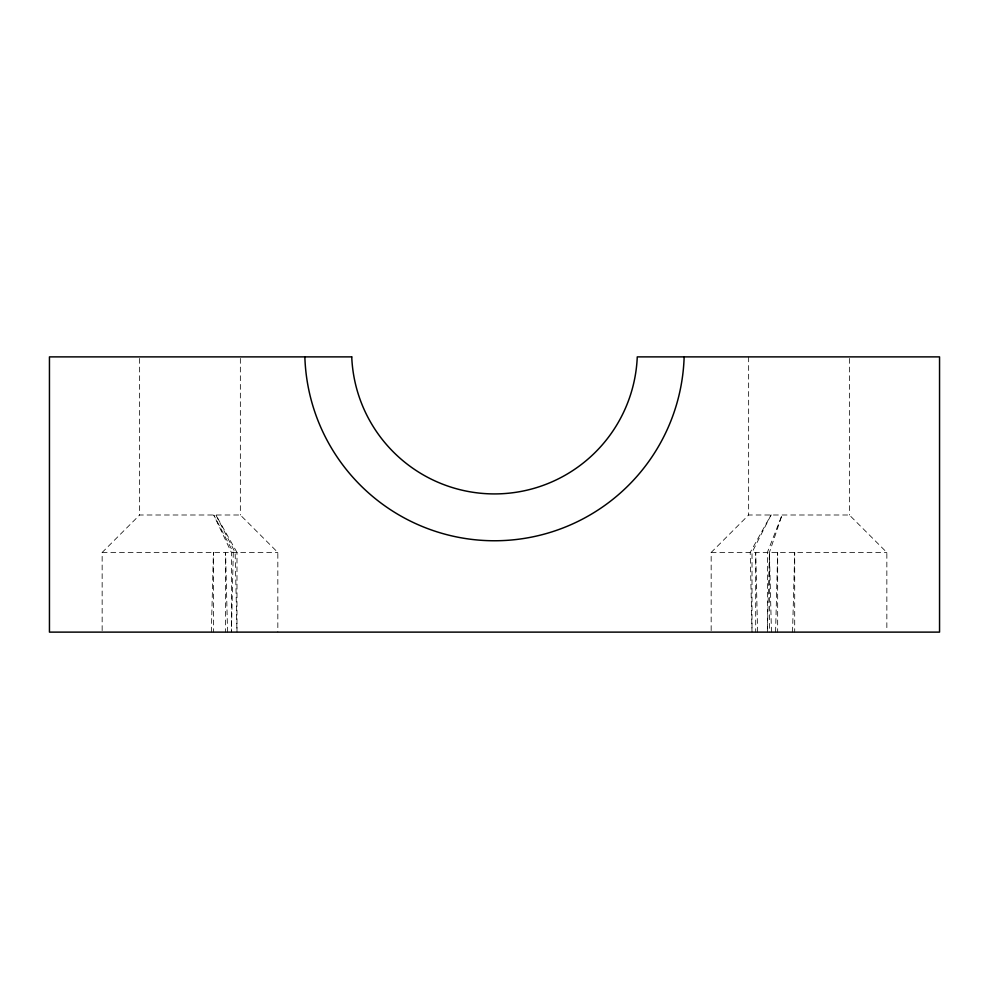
<?xml version="1.0" encoding="UTF-8"?>
<svg xmlns="http://www.w3.org/2000/svg" width="989" height="989" viewBox="0 0 989 989"><rect width="100%" height="100%" fill="white"/><g stroke="black" fill="none" stroke-linecap="round" stroke-linejoin="round"><path stroke-width="0.74" stroke-dasharray="4.95 3.71" d="M211.337 632.119L213.414 552.468L213.414 632.119M775.586 632.119L777.663 552.468L777.663 632.119M792.548 632.119L794.699 552.468L794.699 632.119M102.151 630.586L102.151 552.468L139.634 514.997L240.352 514.997L277.835 552.468L277.835 632.119M711.165 630.586L711.165 552.468L748.648 514.997L849.366 514.997L886.849 552.468L886.849 630.586M102.151 552.468L277.835 552.468M711.165 552.468L886.849 552.468M771.457 632.119L769.417 552.468L782.039 514.997L767.39 552.468L767.39 632.119L769.417 552.468L769.417 632.119M757.599 632.119L755.707 552.468L755.707 632.119M227.544 632.119L225.591 552.468L225.591 632.119M849.366 358.426L849.366 514.997M748.648 356.881L748.648 514.997M240.352 358.426L240.352 514.997M139.634 358.426L139.634 514.997M233.293 552.468L231.401 632.119L231.401 552.468L213.735 514.997L233.293 552.468M771.024 514.997L752.011 552.468L752.011 632.119L750.206 552.468L771.024 514.997M236.989 552.468L215.886 514.997L235.147 552.468L236.989 632.119L236.989 552.468"/><path stroke-width="1.48" d="M684.141 356.881A189.727 189.727 0 0 1 494.5 540.76A189.727 189.727 0 0 1 304.859 356.881M351.738 356.881L49.45 356.881L49.45 632.119L939.55 632.119L939.55 356.881L637.262 356.881A142.886 142.886 0 0 1 494.5 493.919A142.886 142.886 0 0 1 351.738 356.881"/></g></svg>
